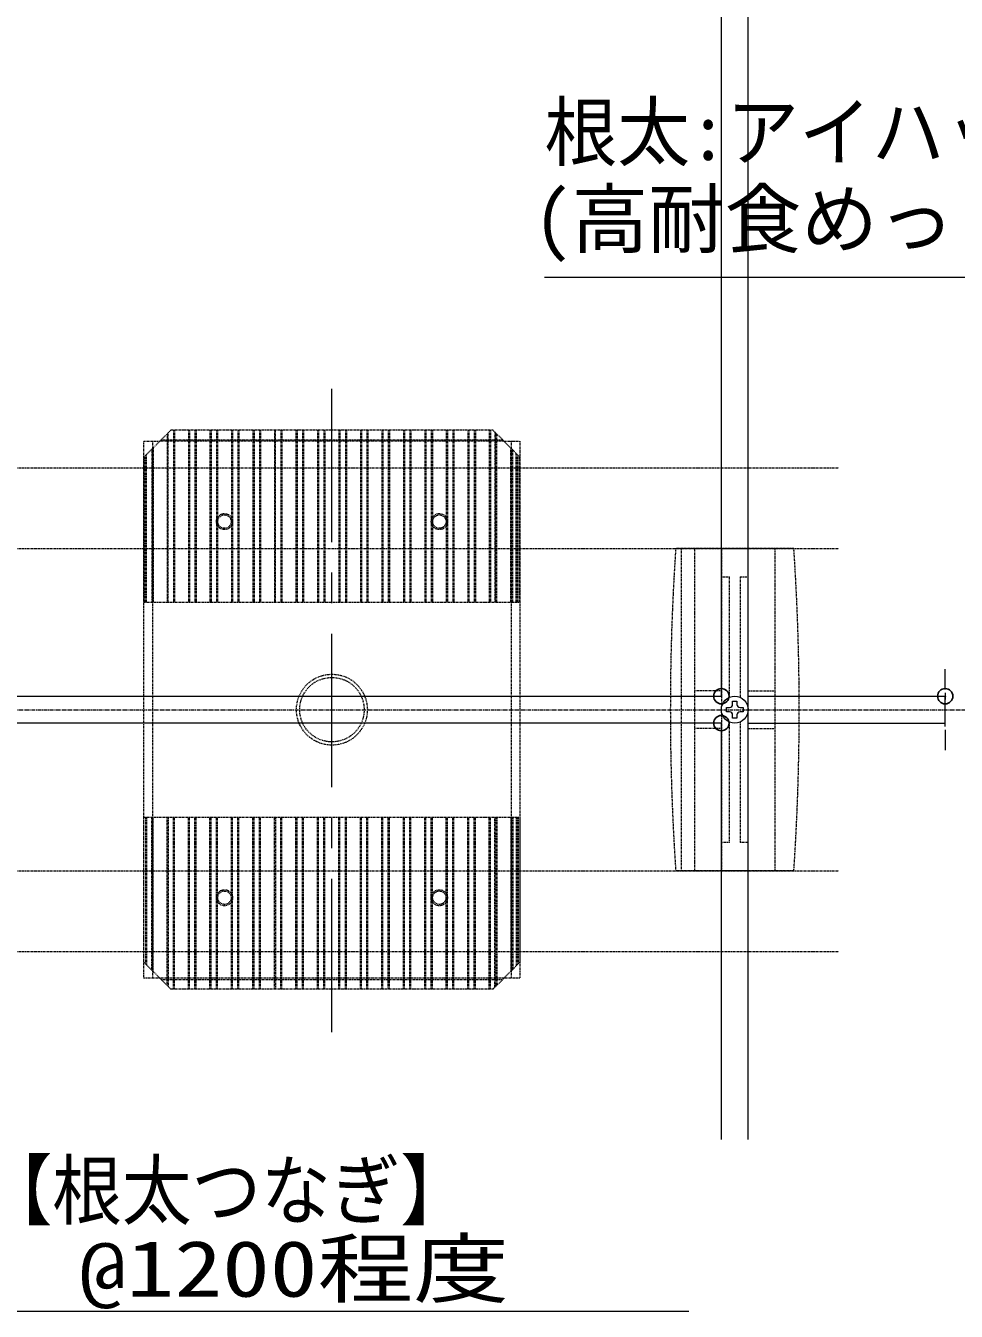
# Model space of a CAD drawing. Units: millimetres, scale not verified. Extents: x -12715 to 12220, y -3398 to 4210.
# Drawn here: x -3617.7 to -3444.5, y 2943 to 3182.3 of the extents above; entities that cross this region are included whole.
import ezdxf
from ezdxf.enums import TextEntityAlignment as Align

# ---------------------------------------------------------------- set-up
doc = ezdxf.new("R2010")
doc.units = ezdxf.units.MM
doc.header["$LTSCALE"] = 5.7
doc.header["$PDMODE"] = 32
doc.header["$PDSIZE"] = 2.85
doc.linetypes.add('CHAIN1', pattern=[8, 5, -1, 1, -1])
doc.linetypes.add('DASHED1', pattern=[1.8, 1.2, -0.6])
for name, color, linetype, lineweight in [('0-1_デッキ', 7, 'Continuous', 9), ('0-2_文字', 4, 'Continuous', 9), ('0-3_寸法', 7, 'Continuous', 9), ('0-4_一般', 4, 'Continuous', 9), ('0-5_根太', 4, 'Continuous', 9), ('0-7_0', 7, 'Continuous', 9), ('0-A_WQCS', 4, 'Continuous', 9), ('0-B_束', 4, 'Continuous', 9)]:
    doc.layers.add(name, color=color, linetype=linetype, lineweight=lineweight)
doc.layers.add('0-8_DEFPOINTS', color=7, linetype='Continuous')
doc.styles.add('ＭＳ ゴシック', font='')
doc.styles.get('ＭＳ ゴシック').set_extended_font_data('MS Gothic')

# ---------------------------------------------------------------- blocks, each defined once
blk = doc.blocks.new('_DOT')
at = {"layer": '0-7_0'}
for p, q in [((-20, 0), (-40, 0)), ((-10, 0), (10, 0))]:
    blk.add_line(p, q, dxfattribs=at)
blk = doc.blocks.new('グループ-322-1')
at = {"layer": '0-5_根太', "linetype": 'DASHED1'}
for p, q in [((-158832.2, 7198.7), (-149356.7, 7198.7)), ((-158832.2, 6598.7), (-149356.7, 6598.7)), ((-158832.2, 4198.7), (-149356.7, 4198.7)), ((-158832.2, 3598.7), (-149356.7, 3598.7))]:
    blk.add_line(p, q, dxfattribs=at)
at = {"layer": '0-5_根太', "linetype": 'CHAIN1'}
blk.add_line((-159793.2, 5398.7), (-125793.2, 5398.7), dxfattribs=at)
blk = doc.blocks.new('シンボル-23')
at = {"layer": '0-2_文字', "style": 'ＭＳ ゴシック', "width": 0.95}
blk.add_text('根太:アイハット鋼', height=417.9, dxfattribs=at).set_placement((-1232, 430.3), align=Align.BOTTOM_LEFT)
at = {"layer": '0-2_文字', "style": 'ＭＳ ゴシック'}
blk.add_text('(高耐食めっき鋼板)', height=417.9, dxfattribs=at).set_placement((-1314.7, -217.8), align=Align.BOTTOM_LEFT)
blk = doc.blocks.new('グループ-425-1')
at = {"layer": '0-A_WQCS'}
blk.add_line((16, -39.2), (16, -62.5), dxfattribs=at)
for points in [[(-39.2, -16), (-62.5, -16), (-62.5, 16), (-39.2, 16)], [(-16, 39.3), (-16, 62.5), (16, 62.5), (16, 39.3)], [(39.2, 16), (62.5, 16), (62.5, -16), (39.2, -16)], [(16, -62.5), (-16, -62.5), (-16, -39.2)]]:
    blk.add_lwpolyline(points, dxfattribs=at)
blk.add_circle((0, 0), 100, dxfattribs=at)
for centre, start, end in [((-39.2, 39.3), 270, 0), ((39.2, 39.3), 180, 270), ((-39.2, -39.2), 0, 90), ((39.2, -39.2), 90, 180)]:
    blk.add_arc(centre, 23.2, start, end, dxfattribs=at)
blk = doc.blocks.new('グループ-426-1')
at = {"layer": '0-A_WQCS'}
blk.add_blockref('グループ-425-1', (0, 0), dxfattribs=at)
blk = doc.blocks.new('グループ-427-1')
at = {"layer": '0-A_WQCS', "linetype": 'DASHED1'}
for p, q in [((440, 1200), (-440, 1200)), ((-400, 1193.3), (-400, -1193.3)), ((-299.7, 1200), (-299.7, -1200)), ((-99.7, 1200), (-99.7, 29.8)), ((99.7, 29.8), (99.7, 1200)), ((299.7, -1200), (299.7, 1200)), ((-99.7, 988.4), (-40, 988.4)), ((-40, 96), (-40, 988.4)), ((40, 988.4), (40, 96)), ((40, 988.4), (99.7, 988.4)), ((-99.7, 140), (-299.7, 140)), ((99.7, 140), (299.7, 140)), ((-99.7, -29.8), (-99.7, -1200)), ((99.7, -1200), (99.7, -29.8)), ((-99.7, -140), (-299.7, -140)), ((-40, -988.4), (-40, -96)), ((40, -96), (40, -988.4)), ((99.7, -140), (299.7, -140)), ((-40, -988.4), (-99.7, -988.4)), ((99.7, -988.4), (40, -988.4)), ((440, -1200), (-440, -1200))]:
    blk.add_line(p, q, dxfattribs=at)
at = {"layer": '0-A_WQCS'}
for p, q in [((-99.7, 1200), (100.3, 1200)), ((100.3, -1200), (-99.7, -1200))]:
    blk.add_line(p, q, dxfattribs=at)
at = {"layer": '0-A_WQCS', "linetype": 'DASHED1'}
for centre, start, end in [((17540, 0), 176.1817, 183.8183), ((-17540, 0), 0, 3.8183), ((-17540, 0), 356.1817, 0)]:
    blk.add_arc(centre, 18020, start, end, dxfattribs=at)
at = {"layer": '0-A_WQCS'}
blk.add_blockref('グループ-426-1', (0, 0), dxfattribs=at)
blk = doc.blocks.new('グループ-428-1')
at = {"layer": '0-A_WQCS'}
blk.add_blockref('グループ-427-1', (0, 0), dxfattribs=at)
blk = doc.blocks.new('WQCS2016平')
at = {"layer": '0-A_WQCS'}
blk.add_blockref('グループ-428-1', (0, 0), dxfattribs=at)
blk = doc.blocks.new('グループ-624-1')
at = {"layer": '0-B_束', "linetype": 'DASHED1'}
for p, q in [((-154532.2, 4598.7), (-151732.2, 4598.7)), ((-154532.2, 3518.7), (-154532.2, 4598.7)), ((-154520.2, 4598.7), (-154520.2, 3506.7)), ((-154512.2, 4598.7), (-154512.2, 3498.7)), ((-154472.2, 3458.7), (-154472.2, 4598.7)), ((-154464.2, 3450.7), (-154464.2, 4598.7)), ((-154360.2, 3346.7), (-154360.2, 4598.7)), ((-154352.2, 4598.7), (-154352.2, 3338.7)), ((-154312.2, 3318.7), (-154312.2, 4598.7)), ((-154304.2, 3318.7), (-154304.2, 4598.7)), ((-154200.2, 3318.7), (-154200.2, 4598.7)), ((-154192.2, 3318.7), (-154192.2, 4598.7)), ((-154152.2, 3318.7), (-154152.2, 4598.7)), ((-154144.2, 3318.7), (-154144.2, 4598.7)), ((-154040.2, 3318.7), (-154040.2, 4598.7)), ((-154032.2, 3318.7), (-154032.2, 4598.7)), ((-153992.2, 3318.7), (-153992.2, 4598.7)), ((-153984.2, 3318.7), (-153984.2, 4598.7)), ((-153880.2, 3318.7), (-153880.2, 4598.7)), ((-153872.2, 3318.7), (-153872.2, 4598.7)), ((-153832.2, 3318.7), (-153832.2, 4598.7)), ((-153824.2, 3318.7), (-153824.2, 4598.7)), ((-153720.2, 3318.7), (-153720.2, 4598.7)), ((-153712.2, 3318.7), (-153712.2, 4598.7)), ((-153672.2, 3318.7), (-153672.2, 4598.7)), ((-153664.2, 3318.7), (-153664.2, 4598.7)), ((-153560.2, 3318.7), (-153560.2, 4598.7)), ((-153552.2, 4598.7), (-153552.2, 3318.7)), ((-153512.2, 3318.7), (-153512.2, 4598.7)), ((-153504.2, 3318.7), (-153504.2, 4598.7)), ((-153400.2, 3318.7), (-153400.2, 4598.7)), ((-153392.2, 3318.7), (-153392.2, 4598.7)), ((-153352.2, 3318.7), (-153352.2, 4598.7)), ((-153344.2, 3318.7), (-153344.2, 4598.7)), ((-153240.2, 3318.7), (-153240.2, 4598.7)), ((-153232.2, 3318.7), (-153232.2, 4598.7)), ((-153192.2, 3318.7), (-153192.2, 4598.7)), ((-153184.2, 3318.7), (-153184.2, 4598.7)), ((-153080.2, 3318.7), (-153080.2, 4598.7)), ((-153072.2, 3318.7), (-153072.2, 4598.7)), ((-153032.2, 3318.7), (-153032.2, 4598.7)), ((-153024.2, 3318.7), (-153024.2, 4598.7)), ((-152920.2, 3318.7), (-152920.2, 4598.7)), ((-152912.2, 3318.7), (-152912.2, 4598.7)), ((-152872.2, 3318.7), (-152872.2, 4598.7)), ((-152864.2, 3318.7), (-152864.2, 4598.7)), ((-152760.2, 3318.7), (-152760.2, 4598.7)), ((-152752.2, 3318.7), (-152752.2, 4598.7)), ((-152712.2, 3318.7), (-152712.2, 4598.7)), ((-152704.2, 3318.7), (-152704.2, 4598.7)), ((-152600.2, 3318.7), (-152600.2, 4598.7)), ((-152592.2, 3318.7), (-152592.2, 4598.7)), ((-152552.2, 3318.7), (-152552.2, 4598.7)), ((-152544.2, 3318.7), (-152544.2, 4598.7)), ((-152440.2, 3318.7), (-152440.2, 4598.7)), ((-152432.2, 3318.7), (-152432.2, 4598.7)), ((-152392.2, 3318.7), (-152392.2, 4598.7)), ((-152384.2, 3318.7), (-152384.2, 4598.7)), ((-152280.2, 3318.7), (-152280.2, 4598.7)), ((-152272.2, 3318.7), (-152272.2, 4598.7)), ((-152232.2, 3318.7), (-152232.2, 4598.7)), ((-152224.2, 3318.7), (-152224.2, 4598.7)), ((-152120.2, 3318.7), (-152120.2, 4598.7)), ((-152112.2, 3318.7), (-152112.2, 4598.7)), ((-152072.2, 3318.7), (-152072.2, 4598.7)), ((-152064.2, 3318.7), (-152064.2, 4598.7)), ((-151960.2, 3318.7), (-151960.2, 4598.7)), ((-151952.2, 3318.7), (-151952.2, 4598.7)), ((-151920.2, 3330.7), (-151920.2, 4598.7)), ((-151912.2, 4598.7), (-151912.2, 3338.7)), ((-151904.2, 4598.7), (-151904.2, 3346.7)), ((-151800.2, 4598.7), (-151800.2, 3450.7)), ((-151792.2, 4598.7), (-151792.2, 3458.7)), ((-151784.2, 4598.7), (-151784.2, 3466.7)), ((-151760.2, 4598.7), (-151760.2, 3490.7)), ((-151752.2, 4598.7), (-151752.2, 3498.7)), ((-151744.2, 4598.7), (-151744.2, 3506.7)), ((-151732.2, 4598.7), (-151732.2, 3518.7)), ((-154332.2, 3318.7), (-154532.2, 3518.7)), ((-151732.2, 3518.7), (-151932.2, 3318.7)), ((-154402.3, 3388.8), (-151862.2, 3388.8)), ((-151932.2, 3318.7), (-154332.2, 3318.7))]:
    blk.add_line(p, q, dxfattribs=at)
for centre in [(-153932.2, 3998.7), (-152332.2, 3998.7)]:
    blk.add_circle(centre, 49.9, dxfattribs=at)
blk = doc.blocks.new('グループ-625-1')
at = {"layer": '0-B_束', "linetype": 'DASHED1'}
for p, q in [((-154332.2, 7478.7), (-154532.2, 7278.7)), ((-151932.2, 7478.7), (-154332.2, 7478.7)), ((-154312.2, 7478.7), (-154312.2, 6198.7)), ((-154304.2, 7478.7), (-154304.2, 6198.7)), ((-154200.2, 7478.7), (-154200.2, 6198.7)), ((-154192.2, 7478.7), (-154192.2, 6198.7)), ((-154152.2, 7478.7), (-154152.2, 6198.7)), ((-154144.2, 7478.7), (-154144.2, 6198.7)), ((-154040.2, 7478.7), (-154040.2, 6198.7)), ((-154032.2, 7478.7), (-154032.2, 6198.7)), ((-153992.2, 7478.7), (-153992.2, 6198.7)), ((-153984.2, 7478.7), (-153984.2, 6198.7)), ((-153880.2, 7478.7), (-153880.2, 6198.7)), ((-153872.2, 7478.7), (-153872.2, 6198.7)), ((-153832.2, 7478.7), (-153832.2, 6198.7)), ((-153824.2, 7478.7), (-153824.2, 6198.7)), ((-153720.2, 7478.7), (-153720.2, 6198.7)), ((-153712.2, 7478.7), (-153712.2, 6198.7)), ((-153672.2, 7478.7), (-153672.2, 6198.7)), ((-153664.2, 7478.7), (-153664.2, 6198.7)), ((-153560.2, 7478.7), (-153560.2, 6198.7)), ((-153552.2, 6198.7), (-153552.2, 7478.7)), ((-153512.2, 7478.7), (-153512.2, 6198.7)), ((-153504.2, 7478.7), (-153504.2, 6198.7)), ((-153400.2, 7478.7), (-153400.2, 6198.7)), ((-153392.2, 7478.7), (-153392.2, 6198.7)), ((-153352.2, 7478.7), (-153352.2, 6198.7)), ((-153344.2, 7478.7), (-153344.2, 6198.7)), ((-153240.2, 7478.7), (-153240.2, 6198.7)), ((-153232.2, 7478.7), (-153232.2, 6198.7)), ((-153192.2, 7478.7), (-153192.2, 6198.7)), ((-153184.2, 7478.7), (-153184.2, 6198.7)), ((-153080.2, 7478.7), (-153080.2, 6198.7)), ((-153072.2, 7478.7), (-153072.2, 6198.7)), ((-153032.2, 7478.7), (-153032.2, 6198.7)), ((-153024.2, 7478.7), (-153024.2, 6198.7)), ((-152920.2, 7478.7), (-152920.2, 6198.7)), ((-152912.2, 7478.7), (-152912.2, 6198.7)), ((-152872.2, 7478.7), (-152872.2, 6198.7)), ((-152864.2, 7478.7), (-152864.2, 6198.7)), ((-152760.2, 7478.7), (-152760.2, 6198.7)), ((-152752.2, 7478.7), (-152752.2, 6198.7)), ((-152712.2, 7478.7), (-152712.2, 6198.7)), ((-152704.2, 7478.7), (-152704.2, 6198.7)), ((-152600.2, 7478.7), (-152600.2, 6198.7)), ((-152592.2, 7478.7), (-152592.2, 6198.7)), ((-152552.2, 7478.7), (-152552.2, 6198.7)), ((-152544.2, 7478.7), (-152544.2, 6198.7)), ((-152440.2, 7478.7), (-152440.2, 6198.7)), ((-152432.2, 7478.7), (-152432.2, 6198.7)), ((-152392.2, 7478.7), (-152392.2, 6198.7)), ((-152384.2, 7478.7), (-152384.2, 6198.7)), ((-152280.2, 7478.7), (-152280.2, 6198.7)), ((-152272.2, 7478.7), (-152272.2, 6198.7)), ((-152232.2, 7478.7), (-152232.2, 6198.7)), ((-152224.2, 7478.7), (-152224.2, 6198.7)), ((-152120.2, 7478.7), (-152120.2, 6198.7)), ((-152112.2, 7478.7), (-152112.2, 6198.7)), ((-152072.2, 7478.7), (-152072.2, 6198.7)), ((-152064.2, 7478.7), (-152064.2, 6198.7)), ((-151960.2, 7478.7), (-151960.2, 6198.7)), ((-151952.2, 7478.7), (-151952.2, 6198.7)), ((-151732.2, 7278.7), (-151932.2, 7478.7)), ((-151920.2, 7466.7), (-151920.2, 6198.7)), ((-154402.3, 7408.6), (-151862.2, 7408.6)), ((-154360.2, 7450.7), (-154360.2, 6198.7)), ((-154352.2, 6198.7), (-154352.2, 7458.7)), ((-151912.2, 6198.7), (-151912.2, 7458.7)), ((-151904.2, 6198.7), (-151904.2, 7450.7)), ((-154532.2, 7278.7), (-154532.2, 6198.7)), ((-154520.2, 6198.7), (-154520.2, 7290.7)), ((-154512.2, 6198.7), (-154512.2, 7298.7)), ((-154472.2, 7338.7), (-154472.2, 6198.7)), ((-154464.2, 7346.7), (-154464.2, 6198.7)), ((-151800.2, 6198.7), (-151800.2, 7346.7)), ((-151792.2, 6198.7), (-151792.2, 7338.7)), ((-151784.2, 6198.7), (-151784.2, 7330.7)), ((-151760.2, 6198.7), (-151760.2, 7306.7)), ((-151752.2, 6198.7), (-151752.2, 7298.7)), ((-151744.2, 6198.7), (-151744.2, 7290.7)), ((-151732.2, 6198.7), (-151732.2, 7278.7)), ((-154532.2, 6198.7), (-151732.2, 6198.7))]:
    blk.add_line(p, q, dxfattribs=at)
for centre in [(-153932.2, 6798.7), (-152332.2, 6798.7)]:
    blk.add_circle(centre, 49.9, dxfattribs=at)
blk = doc.blocks.new('グループ-626-1')
at = {"layer": '0-B_束', "linetype": 'DASHED1'}
for p, q in [((-154468.2, 7398.7), (-154468.2, 3398.7)), ((-151852.2, 7398.7), (-154412.2, 7398.7)), ((-151796.2, 7398.7), (-151796.2, 3398.7))]:
    blk.add_line(p, q, dxfattribs=at)
blk.add_lwpolyline([(-151852.2, 7398.7), (-151732.2, 7398.7), (-151732.2, 3398.7), (-151852.2, 3398.7), (-154412.2, 3398.7), (-154532.2, 3398.7), (-154532.2, 7398.7), (-154412.2, 7398.7)], dxfattribs=at)
for centre, radius in [((-153932.2, 6798.7), 60), ((-152332.2, 6798.7), 60), ((-153132.2, 5398.7), 264), ((-153132.2, 5398.7), 264), ((-153132.2, 5398.7), 240), ((-153932.2, 3998.7), 60), ((-152332.2, 3998.7), 60)]:
    blk.add_circle(centre, radius, dxfattribs=at)
at = {"layer": '0-B_束'}
for name in ['グループ-625-1', 'グループ-624-1']:
    blk.add_blockref(name, (0, 0), dxfattribs=at)

msp = doc.modelspace()

# ---------------------------------------------------------------- linework, layer by layer
at = {"layer": '0-1_デッキ'}
for p, q in [((-3488.219, 3057.468), (-3488.219, 3539.968)), ((-3483.219, 2974.968), (-3483.219, 3539.968)), ((-3708.219, 3057.468), (-3488.219, 3057.468)), ((-3488.219, 3052.468), (-3708.219, 3052.468)), ((-3488.219, 2974.968), (-3488.219, 3052.444))]:
    msp.add_line(p, q, dxfattribs=at)
at = {"layer": '0-2_文字'}
msp.add_line((-3393.638, 3135.395), (-3521.13, 3135.395), dxfattribs=at)
at = {"layer": '0-3_寸法'}
for p, q in [((-3446.551, 3059.971), (-3446.551, 3062.475)), ((-3483.219, 3057.468), (-3446.551, 3057.468)), ((-3446.551, 3052.468), (-3446.551, 3057.468)), ((-3483.219, 3052.468), (-3446.551, 3052.468)), ((-3446.551, 3049.964), (-3446.551, 3047.46))]:
    msp.add_line(p, q, dxfattribs=at)
at = {"layer": '0-3_寸法', "color": 4}
msp.add_line((-3658.414, 2943), (-3494.302, 2943), dxfattribs=at)
at = {"layer": '0-4_一般', "linetype": 'CHAIN1'}
msp.add_line((-3560.72, 2994.968), (-3560.72, 3114.968), dxfattribs=at)
at = {"layer": '0-8_DEFPOINTS'}
for p in [(-3488.219, 3057.468), (-3446.551, 3057.468), (-3488.219, 3052.468)]:
    msp.add_point(p, dxfattribs=at)

# ---------------------------------------------------------------- block references
at = {"layer": '0-2_文字', "xscale": 0.025, "yscale": 0.025}
msp.add_blockref('シンボル-23', (-3490.33, 3143.379), dxfattribs=at)
at = {"layer": '0-3_寸法', "xscale": 0.06259308, "yscale": 0.06259308}
for p, rotation in [((-3446.551, 3057.468), 270), ((-3446.551, 3052.468), 90)]:
    msp.add_blockref('_DOT', p, dxfattribs=dict(at, rotation=rotation))
at = {"layer": '0-5_根太', "xscale": 0.025, "yscale": 0.025}
msp.add_blockref('グループ-322-1', (267.586, 2920), dxfattribs=at)
at = {"layer": '0-A_WQCS', "xscale": 0.025, "yscale": 0.025}
msp.add_blockref('WQCS2016平', (-3485.719, 3054.968), dxfattribs=at)
at = {"layer": '0-B_束', "xscale": 0.025, "yscale": 0.025}
msp.add_blockref('グループ-626-1', (267.586, 2920), dxfattribs=at)

# ---------------------------------------------------------------- texts
at = {"layer": '0-3_寸法', "color": 4, "style": 'ＭＳ ゴシック'}
for s, height, width, p in [('【根太つなぎ】', 10.56, 0.9, (-3625.752, 2957.085)), ('@1200程度', 10.45, 1.25, (-3607.824, 2942.582))]:
    msp.add_text(s, height=height, dxfattribs=dict(at, width=width)).set_placement(p, align=Align.BOTTOM_LEFT)

doc.saveas('drawing.dxf')
